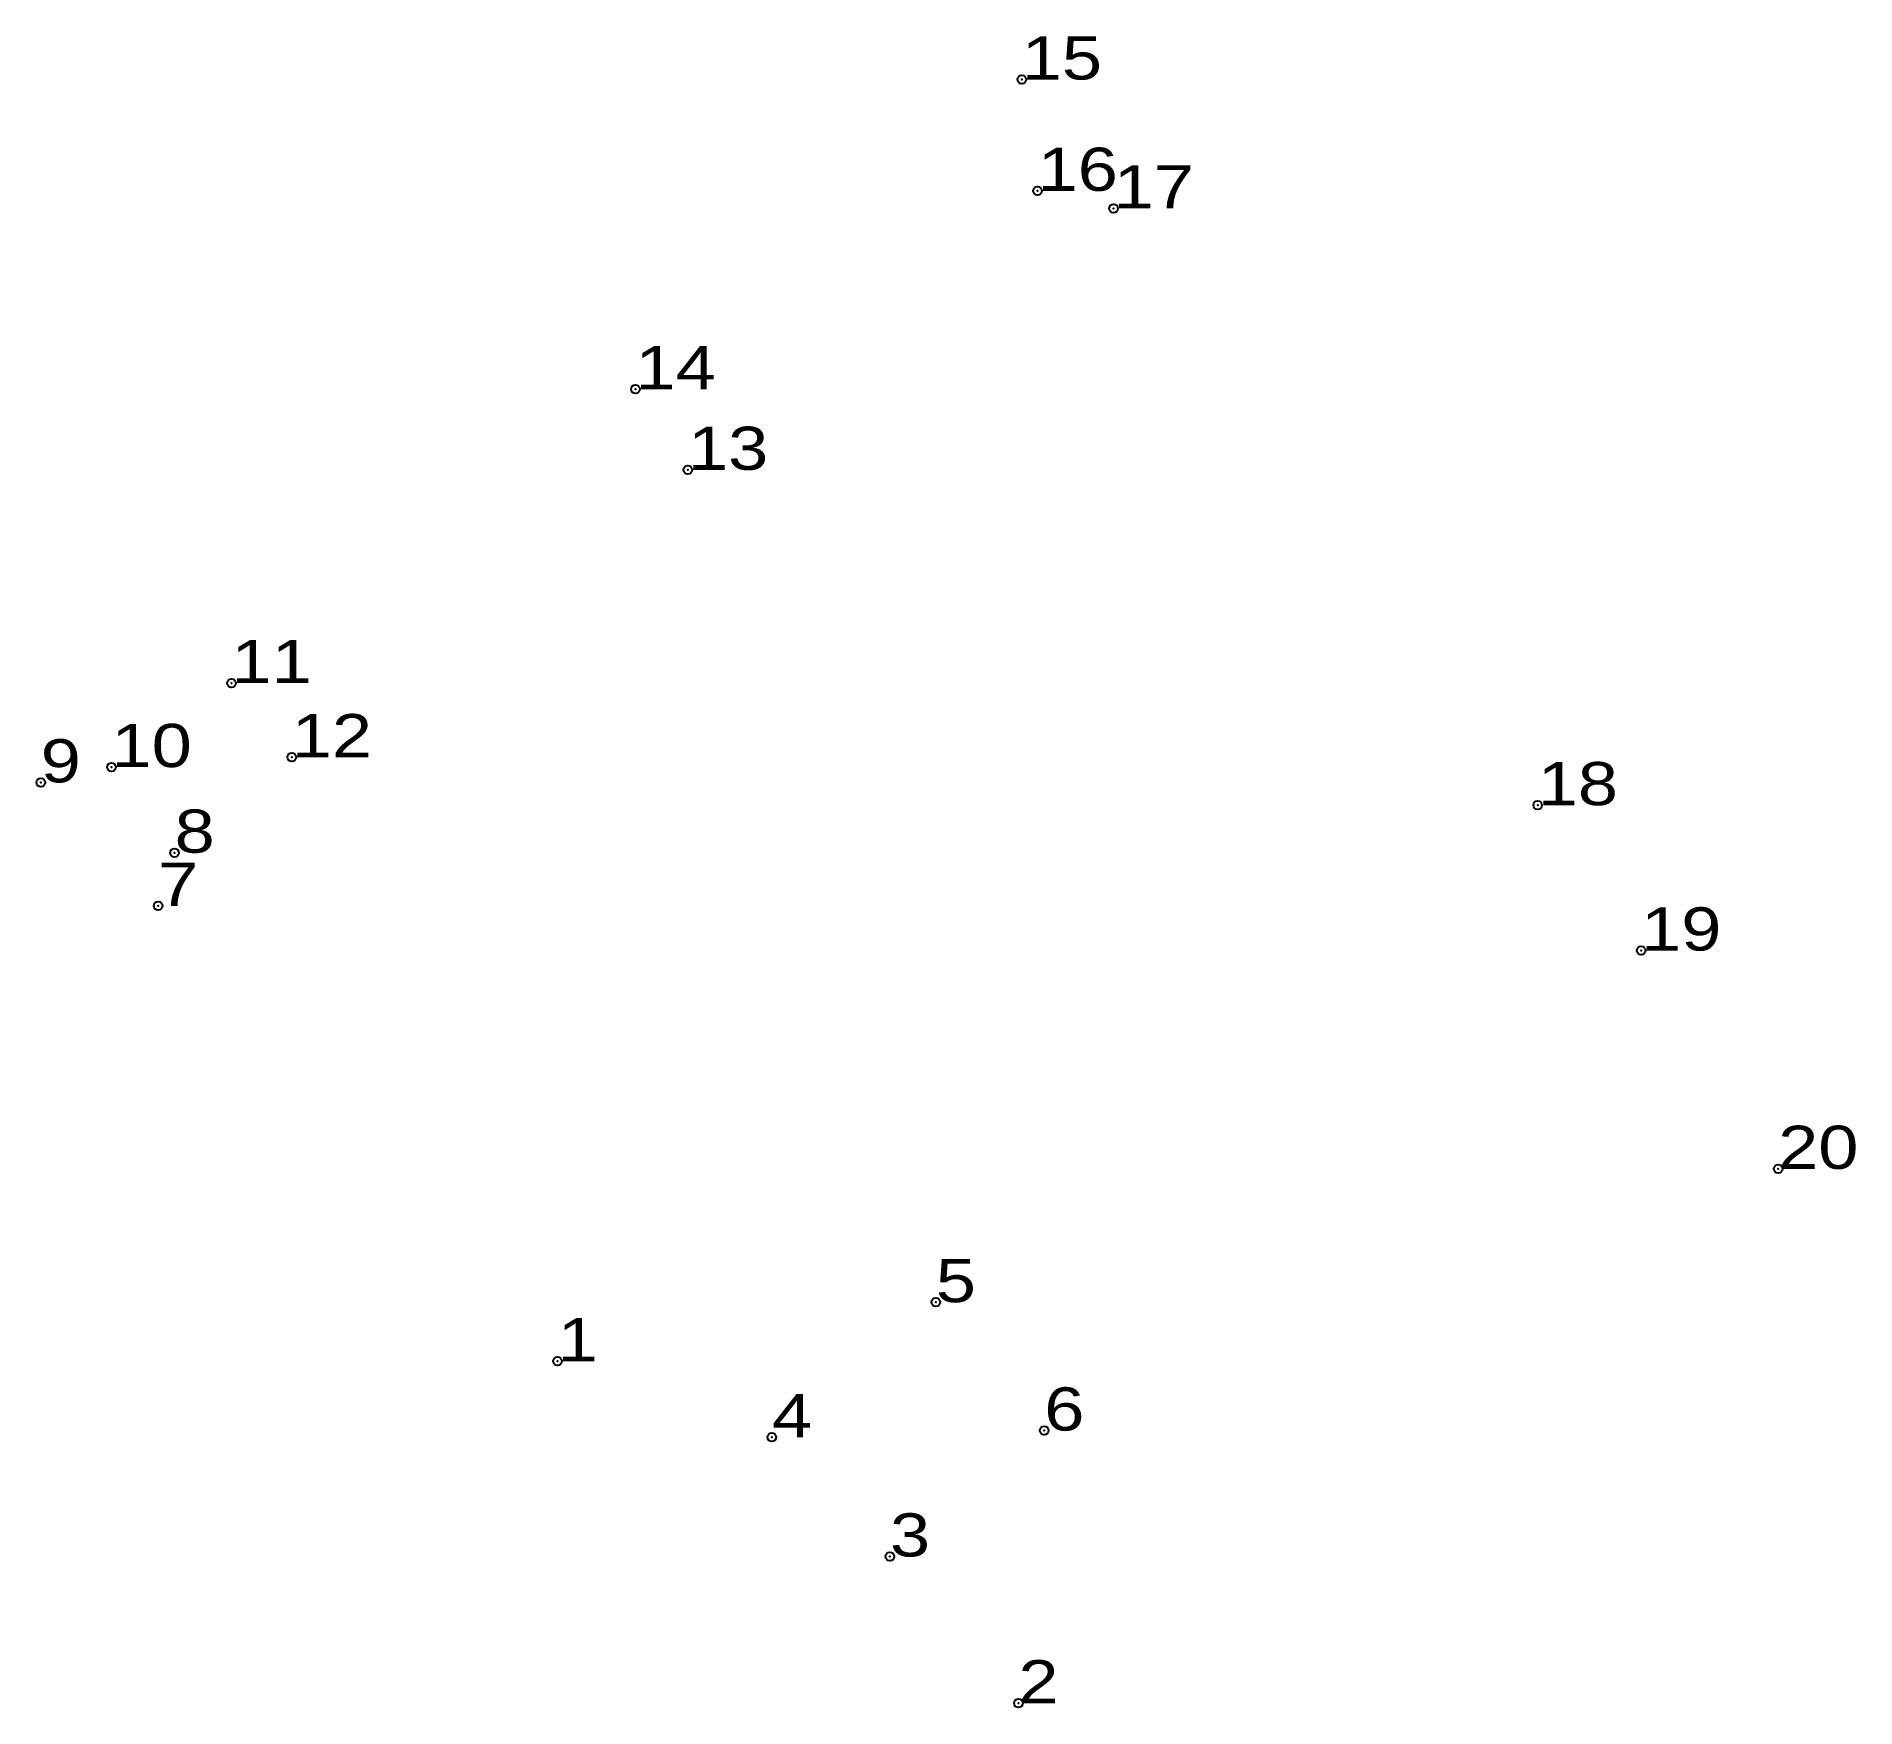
# Model space of a CAD drawing. Header units: metres. Extents: x 542751 to 552141, y 1835536 to 1839668.
# Drawn here: x 548391.4 to 548467.2, y 1838279.9 to 1838349.6 of the extents above.
import ezdxf

# ---------------------------------------------------------------- set-up
doc = ezdxf.new("R2010")
doc.units = ezdxf.units.M
doc.header["$LTSCALE"] = 0.72
doc.header["$PDMODE"] = 32
doc.header["$PDSIZE"] = 0.36
doc.layers.add('12', color=7, linetype='Continuous')
doc.layers.add('7', color=7, linetype='Continuous')

msp = doc.modelspace()

# ---------------------------------------------------------------- linework, layer by layer
at = {"layer": '7'}
for p in [(548432.49, 1838347.75), (548433.15, 1838343.11), (548436.32, 1838342.38), (548416.39, 1838334.84), (548418.58, 1838331.48), (548399.56, 1838322.59), (548402.07, 1838319.5), (548391.61, 1838318.45), (548394.56, 1838319.09), (548453.99, 1838317.5), (548397.19, 1838315.52), (548396.5, 1838313.3), (548458.3, 1838311.44), (548464.01, 1838302.34), (548428.91, 1838296.78), (548413.15, 1838294.32), (548422.08, 1838291.15), (548433.43, 1838291.43), (548427, 1838286.18), (548432.35, 1838280.06)]:
    msp.add_point(p, dxfattribs=at)

# ---------------------------------------------------------------- texts
at = {"layer": '12', "width": 1.25}
for s, p in [('15', (548432.49, 1838347.75)), ('16', (548433.15, 1838343.11)), ('17', (548436.32, 1838342.38)), ('14', (548416.39, 1838334.84)), ('13', (548418.58, 1838331.48)), ('11', (548399.56, 1838322.59)), ('10', (548394.56, 1838319.09)), ('12', (548402.07, 1838319.5)), ('9', (548391.61, 1838318.45)), ('18', (548453.99, 1838317.5)), ('8', (548397.19, 1838315.52)), ('7', (548396.5, 1838313.3)), ('19', (548458.3, 1838311.44)), ('20', (548464.01, 1838302.34)), ('5', (548428.91, 1838296.78)), ('1', (548413.15, 1838294.32)), ('4', (548422.08, 1838291.15)), ('6', (548433.43, 1838291.43)), ('3', (548427, 1838286.18)), ('2', (548432.35, 1838280.06))]:
    msp.add_text(s, height=1.8, dxfattribs=at).set_placement(p)

doc.saveas('drawing.dxf')
